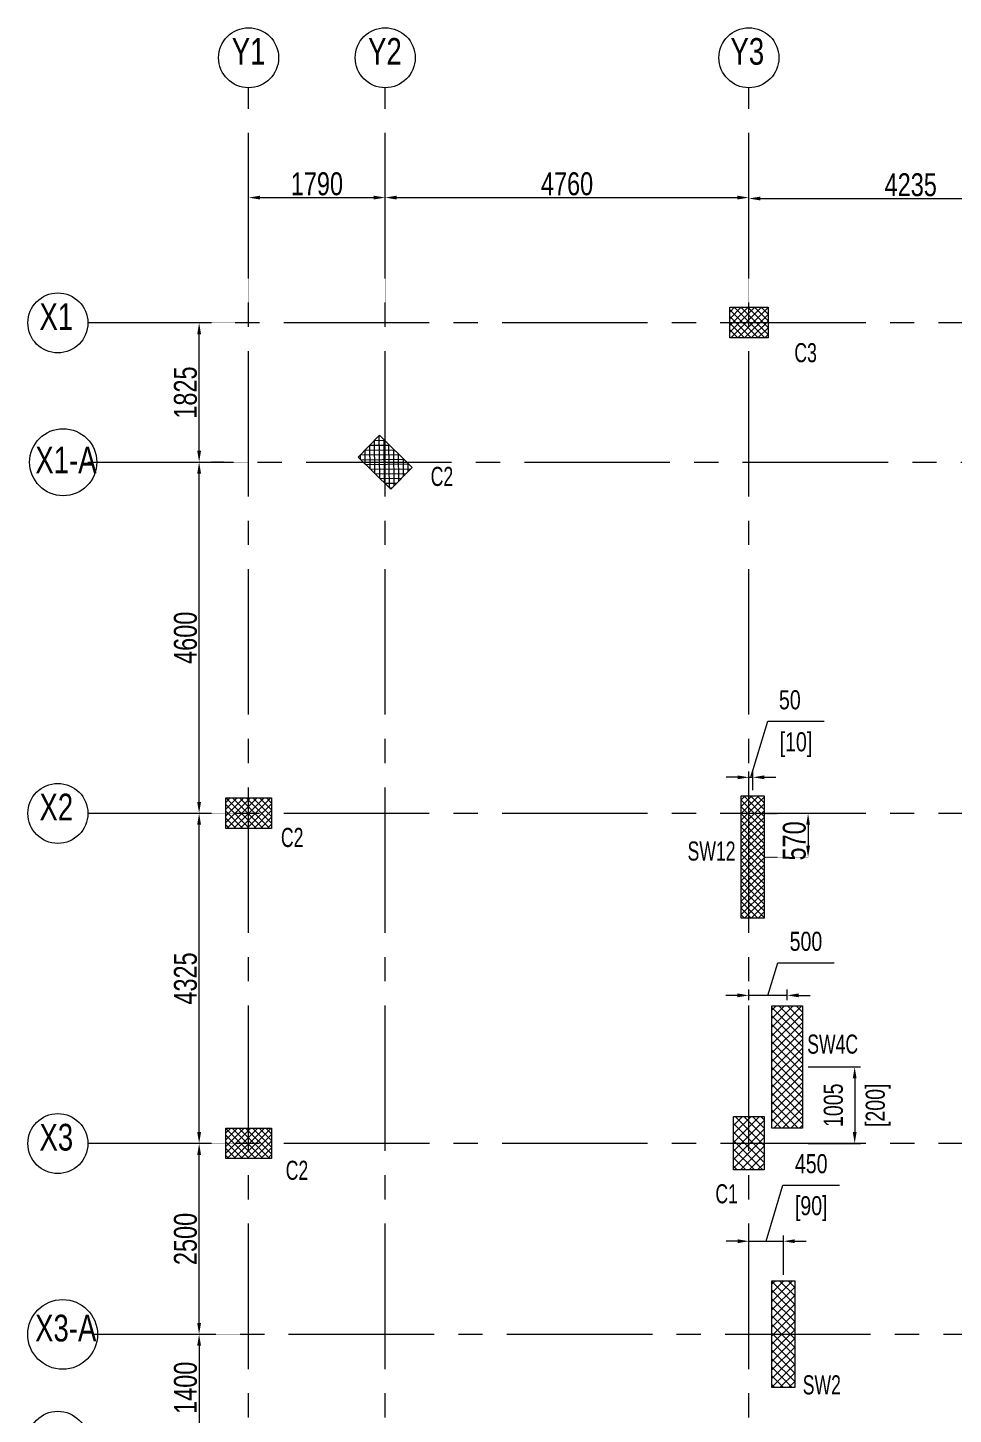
# Model space of a CAD drawing. Header units: millimetres. Extents: x 695 to 71867, y -1044 to 33059.
# Drawn here: x 736 to 12854, y 14051 to 32214 of the extents above; entities that cross this region are included whole.
import ezdxf

# ---------------------------------------------------------------- set-up
doc = ezdxf.new("R2010")
doc.units = ezdxf.units.MM
for name, pattern in [('CENTER2', [28.575, 19.05, -3.175, 3.175, -3.175]), ('DASHED', [0.75, 0.5, -0.25]), ('DOT2', [3.175, 0, -3.175])]:
    doc.linetypes.add(name, pattern=pattern)
doc.layers.get('Defpoints').update_dxf_attribs({"color": 2, "lineweight": 40})
for name, color, linetype, lineweight in [('4 CEN NUM CIRCLE', 1, 'Continuous', 9), ('6 CEN NUM TEXT', 7, 'Continuous', 15), ('CENTER LINE', 251, 'CENTER2', 9), ('DIM', 1, 'Continuous', 18), ('N_TEXT', 7, 'Continuous', 15), ('NEW_SH', 6, 'Continuous', 15)]:
    doc.layers.add(name, color=color, linetype=linetype, lineweight=lineweight)
doc.styles.add('AV', font='swisscl.ttf')
doc.styles.add('KARTIK MISC', font='swisscl.ttf', dxfattribs={"width": 0.9, "height": 300})
doc.styles.add('NK 125', font='swisscl.ttf', dxfattribs={"height": 300})
doc.dimstyles.new('DIMENSION', dxfattribs={"dimtxt": 250, "dimasz": 150, "dimexe": 75, "dimexo": 75, "dimgap": 150, "dimtad": 1, "dimdec": 0, "dimrnd": 5, "dimzin": 3, "dimdsep": 46, "dimtxsty": 'AV', "dimcen": 0, "dimclrd": 4, "dimclre": 4, "dimclrt": 4, "dimadec": 0, "dimazin": 0, "dimtfac": 1, "dimtdec": 0, "dimtofl": 0, "dimtmove": 1, "dimatfit": 0, "dimfxl": 1, "dimtolj": 1, "dimtzin": 0, "dimlwd": 5, "dimlwe": 5, "dimarcsym": 0})
doc.dimstyles.new('ravi', dxfattribs={"dimtxt": 300, "dimasz": 150, "dimexe": 0.18, "dimexo": 0.0625, "dimgap": 25, "dimtad": 1, "dimdec": 0, "dimrnd": 5, "dimzin": 0, "dimdsep": 46, "dimtxsty": 'NK 125', "dimblk": 'ARCHTICK', "dimcen": 0.09, "dimdle": 1, "dimclrd": 256, "dimclre": 4, "dimclrt": 256, "dimadec": 0, "dimazin": 0, "dimtfac": 1, "dimtdec": 0, "dimtix": 1, "dimtofl": 0, "dimtmove": 0, "dimatfit": 3, "dimldrblk": 'OPEN90', "dimfxl": 3000, "dimfxlon": 1, "dimtolj": 1, "dimtzin": 0, "dimlwd": 5, "dimlwe": 5, "dimarcsym": 0})
pattern_1 = [(45, (0, 0), (-44.1941738, 44.1941738), []), (135, (0, 0), (-44.1941738, -44.1941738), [])]

# ---------------------------------------------------------------- blocks, each defined once
blk = doc.blocks.new('SW2')
at = {"layer": 'NEW_SH', "lineweight": 5, "ltscale": 200}
h = blk.add_hatch(dxfattribs=at)
h.set_pattern_fill('ANSI37', color=256, scale=25)
h.paths.add_polyline_path([(578577, -8132), (578277, -8132), (578277, -9532), (578577, -9532)])
blk.add_lwpolyline([(578277, -8132), (578577, -8132), (578577, -9532), (578277, -9532)], close=True, dxfattribs=at)
blk = doc.blocks.new('C1')
at = {"layer": 'NEW_SH', "lineweight": 5, "ltscale": 20}
h = blk.add_hatch(dxfattribs=at)
h.set_pattern_fill('ANSI37', color=6, scale=25)
h.paths.add_polyline_path([(571152, -1807), (571152, -2207), (571852, -2207), (571852, -1807)])
at = {"layer": 'NEW_SH', "color": 6, "lineweight": 5, "ltscale": 20}
blk.add_lwpolyline([(571152, -1807), (571852, -1807), (571852, -2207), (571152, -2207)], close=True, dxfattribs=at)
blk = doc.blocks.new('SW4')
at = {"layer": 'NEW_SH', "lineweight": 5, "ltscale": 200}
h = blk.add_hatch(dxfattribs=at)
h.set_pattern_fill('ANSI37', color=256, scale=25)
h.paths.add_polyline_path([(581977, -14332), (582377, -14332), (582377, -12732), (581977, -12732)])
blk.add_lwpolyline([(581977, -12732), (582377, -12732), (582377, -14332), (581977, -14332)], close=True, dxfattribs=at)
blk = doc.blocks.new('C3A')
at = {"layer": 'NEW_SH', "lineweight": 5}
h = blk.add_hatch(dxfattribs=at)
h.set_pattern_fill('ANSI37', color=256, scale=500)
h.set_pattern_definition(pattern_1)
h.paths.add_polyline_path([(-612508, 1551312), (-612908, 1551312), (-612908, 1550712), (-612508, 1550712)])
blk.add_lwpolyline([(-612908, 1551312), (-612508, 1551312), (-612508, 1550712), (-612908, 1550712)], close=True, dxfattribs=at)
blk = doc.blocks.new('SW12')
at = {"layer": 'NEW_SH', "lineweight": 5}
h = blk.add_hatch(dxfattribs=at)
h.set_pattern_fill('ANSI37', color=256, scale=500)
h.set_pattern_definition(pattern_1)
h.paths.add_polyline_path([(-541731, 1545107), (-541431, 1545107), (-541431, 1546707), (-541731, 1546707)])
blk.add_lwpolyline([(-541731, 1546707), (-541431, 1546707), (-541431, 1545107), (-541731, 1545107)], close=True, dxfattribs=at)
blk = doc.blocks.new('C8')
at = {"layer": 'NEW_SH', "lineweight": 5}
h = blk.add_hatch(dxfattribs=at)
h.set_pattern_fill('ANSI37', color=256, scale=500)
h.set_pattern_definition(pattern_1)
h.paths.add_polyline_path([(-617609, 1561384), (-617609, 1561884), (-618009, 1561884), (-618009, 1561384)])
blk.add_lwpolyline([(-618009, 1561884), (-617609, 1561884), (-617609, 1561384), (-618009, 1561384)], close=True, dxfattribs=at)
blk = doc.blocks.new('*D171')
at = {"layer": 'Defpoints', "color": 0, "transparency": 16777216}
for p in [(10229, 22395), (10179, 22151), (10229, 22151)]:
    blk.add_point(p, dxfattribs=at)
at = {"layer": 'N_TEXT', "color": 4, "lineweight": 5, "transparency": 16777216}
for p, q in [((10204, 22395), (10424, 23131)), ((10424, 23131), (11163, 23131)), ((10029, 22395), (9879, 22395)), ((10179, 22226), (10179, 22470)), ((10179, 22395), (10229, 22395)), ((10229, 22226), (10229, 22470)), ((10379, 22395), (10529, 22395))]:
    blk.add_line(p, q, dxfattribs=at)
at = {"layer": 'N_TEXT', "color": 4, "transparency": 16777216}
for points in [[(10029, 22420), (10029, 22370), (10179, 22395)], [(10379, 22420), (10379, 22370), (10229, 22395)]]:
    blk.add_solid(points, dxfattribs=at)
at = {"layer": 'N_TEXT', "color": 4, "transparency": 16777216, "char_height": 250, "attachment_point": 5, "style": 'AV'}
for s, insert in [('\\A1;50', (10714, 23409)), ('\\A1;[10]', (10794, 22823))]:
    blk.add_mtext(s, dxfattribs=dict(at, insert=insert))
blk = doc.blocks.new('*D240')
at = {"layer": 'Defpoints', "color": 0, "transparency": 16777216}
for p in [(10629, 16318), (10179, 15896), (10629, 15801)]:
    blk.add_point(p, dxfattribs=at)
at = {"layer": 'N_TEXT', "color": 4, "lineweight": 5, "transparency": 16777216}
for p, q in [((10404, 16318), (10624, 17054)), ((10624, 17054), (11364, 17054)), ((10179, 15971), (10179, 16393)), ((10629, 15876), (10629, 16393)), ((10029, 16318), (9879, 16318)), ((10179, 16318), (10629, 16318)), ((10779, 16318), (10929, 16318))]:
    blk.add_line(p, q, dxfattribs=at)
at = {"layer": 'N_TEXT', "color": 4, "transparency": 16777216}
for points in [[(10029, 16343), (10029, 16293), (10179, 16318)], [(10779, 16343), (10779, 16293), (10629, 16318)]]:
    blk.add_solid(points, dxfattribs=at)
at = {"layer": 'N_TEXT', "color": 4, "transparency": 16777216, "char_height": 250, "attachment_point": 5, "style": 'AV'}
for s, insert in [('\\A1;450', (10994, 17332)), ('\\A1;[90]', (10994, 16746))]:
    blk.add_mtext(s, dxfattribs=dict(at, insert=insert))
blk = doc.blocks.new('*D140')
at = {"layer": 'Defpoints', "color": 0, "transparency": 16777216}
for p in [(10379, 21923), (10379, 21351), (10953, 21351)]:
    blk.add_point(p, dxfattribs=at)
at = {"layer": 'DIM', "color": 4, "linetype": 'DOT2', "lineweight": 5, "transparency": 16777216}
for p, q in [((10379, 21923), (10953, 21923)), ((10379, 21351), (10953, 21351))]:
    blk.add_line(p, q, dxfattribs=at)
at = {"layer": 'DIM', "lineweight": 5, "transparency": 16777216}
blk.add_line((10953, 21773), (10953, 21501), dxfattribs=at)
at = {"layer": 'DIM', "transparency": 16777216}
for points in [[(10928, 21773), (10978, 21773), (10953, 21923)], [(10928, 21501), (10978, 21501), (10953, 21351)]]:
    blk.add_solid(points, dxfattribs=at)
at = {"layer": 'DIM', "transparency": 16777216, "insert": (10774, 21562), "char_height": 300, "attachment_point": 5, "rotation": 90, "style": 'NK 125'}
blk.add_mtext('\\A1;570', dxfattribs=at)
blk = doc.blocks.new('_Open90')
at = {"color": 0, "linetype": 'ByBlock', "lineweight": -2}
for p, q in [((0, 0), (-1, 0)), ((-0.5, 0.5), (0, 0)), ((0, 0), (-0.5, -0.5))]:
    blk.add_line(p, q, dxfattribs=at)
blk = doc.blocks.new('*D218')
at = {"layer": 'Defpoints', "color": 0, "transparency": 16777216}
for p in [(10178, 19539), (10178, 19401), (10679, 19401)]:
    blk.add_point(p, dxfattribs=at)
at = {"layer": 'N_TEXT', "color": 4, "lineweight": 5, "transparency": 16777216}
for p, q in [((10428, 19539), (10557, 19967)), ((10557, 19967), (11294, 19967)), ((10028, 19539), (9878, 19539)), ((10178, 19476), (10178, 19614)), ((10679, 19539), (10178, 19539)), ((10679, 19476), (10679, 19614)), ((10829, 19539), (10979, 19539))]:
    blk.add_line(p, q, dxfattribs=at)
at = {"layer": 'N_TEXT', "color": 4, "transparency": 16777216}
for points in [[(10028, 19564), (10028, 19514), (10178, 19539)], [(10829, 19564), (10829, 19514), (10679, 19539)]]:
    blk.add_solid(points, dxfattribs=at)
at = {"layer": 'N_TEXT', "color": 4, "transparency": 16777216, "insert": (10925, 20245), "char_height": 250, "attachment_point": 5, "style": 'AV'}
blk.add_mtext('\\A1;500', dxfattribs=at)
blk = doc.blocks.new('*D148')
at = {"layer": 'Defpoints', "color": 0, "transparency": 16777216}
for p in [(5416, 29989), (3628, 28348), (5416, 28348)]:
    blk.add_point(p, dxfattribs=at)
at = {"layer": 'DIM', "color": 4, "linetype": 'DOT2', "lineweight": 5, "transparency": 16777216}
for p, q in [((3628, 28348), (3628, 29990)), ((5416, 28348), (5416, 29990))]:
    blk.add_line(p, q, dxfattribs=at)
at = {"layer": 'DIM', "lineweight": 5, "transparency": 16777216}
blk.add_line((3778, 29989), (5266, 29989), dxfattribs=at)
at = {"layer": 'DIM', "transparency": 16777216}
for points in [[(3778, 30014), (3778, 29964), (3628, 29989)], [(5266, 30014), (5266, 29964), (5416, 29989)]]:
    blk.add_solid(points, dxfattribs=at)
at = {"layer": 'DIM', "transparency": 16777216, "insert": (4522, 30168), "char_height": 300, "attachment_point": 5, "style": 'NK 125'}
blk.add_mtext('\\A1;1790', dxfattribs=at)
blk = doc.blocks.new('*D163')
at = {"layer": 'Defpoints', "color": 0, "transparency": 16777216}
for p in [(2980, 17598), (3628, 17598), (3628, 15098)]:
    blk.add_point(p, dxfattribs=at)
at = {"layer": 'DIM', "color": 4, "linetype": 'DOT2', "lineweight": 5, "transparency": 16777216}
for p, q in [((3628, 17598), (2980, 17598)), ((3628, 15098), (2980, 15098))]:
    blk.add_line(p, q, dxfattribs=at)
at = {"layer": 'DIM', "lineweight": 5, "transparency": 16777216}
blk.add_line((2980, 15248), (2980, 17448), dxfattribs=at)
at = {"layer": 'DIM', "transparency": 16777216}
for points in [[(2955, 17448), (3005, 17448), (2980, 17598)], [(2955, 15248), (3005, 15248), (2980, 15098)]]:
    blk.add_solid(points, dxfattribs=at)
at = {"layer": 'DIM', "transparency": 16777216, "insert": (2802, 16348), "char_height": 300, "attachment_point": 5, "rotation": 90, "style": 'NK 125'}
blk.add_mtext('\\A1;2500', dxfattribs=at)
blk = doc.blocks.new('*D164')
at = {"layer": 'Defpoints', "color": 0, "transparency": 16777216}
for p in [(2980, 21923), (3628, 21923), (3628, 17598)]:
    blk.add_point(p, dxfattribs=at)
at = {"layer": 'DIM', "color": 4, "linetype": 'DOT2', "lineweight": 5, "transparency": 16777216}
for p, q in [((3628, 21923), (2980, 21923)), ((3628, 17598), (2980, 17598))]:
    blk.add_line(p, q, dxfattribs=at)
at = {"layer": 'DIM', "lineweight": 5, "transparency": 16777216}
blk.add_line((2980, 17748), (2980, 21773), dxfattribs=at)
at = {"layer": 'DIM', "transparency": 16777216}
for points in [[(2955, 21773), (3005, 21773), (2980, 21923)], [(2955, 17748), (3005, 17748), (2980, 17598)]]:
    blk.add_solid(points, dxfattribs=at)
at = {"layer": 'DIM', "transparency": 16777216, "insert": (2802, 19760), "char_height": 300, "attachment_point": 5, "rotation": 90, "style": 'NK 125'}
blk.add_mtext('\\A1;4325', dxfattribs=at)
blk = doc.blocks.new('*D165')
at = {"layer": 'Defpoints', "color": 0, "transparency": 16777216}
for p in [(3628, 15098), (2980, 13698), (3628, 13698)]:
    blk.add_point(p, dxfattribs=at)
at = {"layer": 'DIM', "color": 4, "linetype": 'DOT2', "lineweight": 5, "transparency": 16777216}
for p, q in [((3628, 15098), (2980, 15098)), ((3628, 13698), (2980, 13698))]:
    blk.add_line(p, q, dxfattribs=at)
at = {"layer": 'DIM', "lineweight": 5, "transparency": 16777216}
blk.add_line((2980, 14948), (2980, 13848), dxfattribs=at)
at = {"layer": 'DIM', "transparency": 16777216}
for points in [[(2955, 14948), (3005, 14948), (2980, 15098)], [(2955, 13848), (3005, 13848), (2980, 13698)]]:
    blk.add_solid(points, dxfattribs=at)
at = {"layer": 'DIM', "transparency": 16777216, "insert": (2802, 14398), "char_height": 300, "attachment_point": 5, "rotation": 90, "style": 'NK 125'}
blk.add_mtext('\\A1;1400', dxfattribs=at)
blk = doc.blocks.new('*D185')
at = {"layer": 'Defpoints', "color": 0, "transparency": 16777216}
for p in [(10178, 29989), (5416, 28348), (10178, 28348)]:
    blk.add_point(p, dxfattribs=at)
at = {"layer": 'DIM', "color": 4, "linetype": 'DOT2', "lineweight": 5, "transparency": 16777216}
for p, q in [((5416, 28348), (5416, 29990)), ((10178, 28348), (10178, 29990))]:
    blk.add_line(p, q, dxfattribs=at)
at = {"layer": 'DIM', "lineweight": 5, "transparency": 16777216}
blk.add_line((5566, 29989), (10028, 29989), dxfattribs=at)
at = {"layer": 'DIM', "transparency": 16777216}
for points in [[(5566, 30014), (5566, 29964), (5416, 29989)], [(10028, 30014), (10028, 29964), (10178, 29989)]]:
    blk.add_solid(points, dxfattribs=at)
at = {"layer": 'DIM', "transparency": 16777216, "insert": (7797, 30168), "char_height": 300, "attachment_point": 5, "style": 'NK 125'}
blk.add_mtext('\\A1;4760', dxfattribs=at)
blk = doc.blocks.new('*D186')
at = {"layer": 'Defpoints', "color": 0, "transparency": 16777216}
for p in [(14415, 29977), (10178, 28348), (14415, 28348)]:
    blk.add_point(p, dxfattribs=at)
at = {"layer": 'DIM', "color": 4, "linetype": 'DOT2', "lineweight": 5, "transparency": 16777216}
for p, q in [((10178, 28348), (10178, 29977)), ((14415, 28348), (14415, 29977))]:
    blk.add_line(p, q, dxfattribs=at)
at = {"layer": 'DIM', "lineweight": 5, "transparency": 16777216}
blk.add_line((10328, 29977), (14265, 29977), dxfattribs=at)
at = {"layer": 'DIM', "transparency": 16777216}
for points in [[(10328, 30002), (10328, 29952), (10178, 29977)], [(14265, 30002), (14265, 29952), (14415, 29977)]]:
    blk.add_solid(points, dxfattribs=at)
at = {"layer": 'DIM', "transparency": 16777216, "insert": (12297, 30156), "char_height": 300, "attachment_point": 5, "style": 'NK 125'}
blk.add_mtext('\\A1;4235', dxfattribs=at)
blk = doc.blocks.new('*D187')
at = {"layer": 'Defpoints', "color": 0, "transparency": 16777216}
for p in [(2980, 26523), (3629, 26523), (3628, 21923)]:
    blk.add_point(p, dxfattribs=at)
at = {"layer": 'DIM', "color": 4, "linetype": 'DOT2', "lineweight": 5, "transparency": 16777216}
for p, q in [((3629, 26523), (2980, 26523)), ((3628, 21923), (2980, 21923))]:
    blk.add_line(p, q, dxfattribs=at)
at = {"layer": 'DIM', "lineweight": 5, "transparency": 16777216}
blk.add_line((2980, 22073), (2980, 26373), dxfattribs=at)
at = {"layer": 'DIM', "transparency": 16777216}
for points in [[(2955, 26373), (3005, 26373), (2980, 26523)], [(2955, 22073), (3005, 22073), (2980, 21923)]]:
    blk.add_solid(points, dxfattribs=at)
at = {"layer": 'DIM', "transparency": 16777216, "insert": (2802, 24223), "char_height": 300, "attachment_point": 5, "rotation": 90, "style": 'NK 125'}
blk.add_mtext('\\A1;4600', dxfattribs=at)
blk = doc.blocks.new('*D188')
at = {"layer": 'Defpoints', "color": 0, "transparency": 16777216}
for p in [(2980, 28348), (3628, 28348), (3629, 26523)]:
    blk.add_point(p, dxfattribs=at)
at = {"layer": 'DIM', "color": 4, "linetype": 'DOT2', "lineweight": 5, "transparency": 16777216}
for p, q in [((3628, 28348), (2980, 28348)), ((3629, 26523), (2980, 26523))]:
    blk.add_line(p, q, dxfattribs=at)
at = {"layer": 'DIM', "lineweight": 5, "transparency": 16777216}
blk.add_line((2980, 26673), (2980, 28198), dxfattribs=at)
at = {"layer": 'DIM', "transparency": 16777216}
for points in [[(2955, 28198), (3005, 28198), (2980, 28348)], [(2955, 26673), (3005, 26673), (2980, 26523)]]:
    blk.add_solid(points, dxfattribs=at)
at = {"layer": 'DIM', "transparency": 16777216, "insert": (2802, 27435), "char_height": 300, "attachment_point": 5, "rotation": 90, "style": 'NK 125'}
blk.add_mtext('\\A1;1825', dxfattribs=at)
blk = doc.blocks.new('*D245')
at = {"layer": 'Defpoints', "color": 0, "transparency": 16777216}
for p in [(10879, 18601), (10879, 17598), (11563, 17598)]:
    blk.add_point(p, dxfattribs=at)
at = {"layer": 'N_TEXT', "color": 4, "lineweight": 5, "transparency": 16777216}
for p, q in [((10954, 18601), (11638, 18601)), ((11563, 18451), (11563, 17748)), ((10954, 17598), (11638, 17598))]:
    blk.add_line(p, q, dxfattribs=at)
at = {"layer": 'N_TEXT', "color": 4, "transparency": 16777216}
for points in [[(11538, 18451), (11588, 18451), (11563, 18601)], [(11538, 17748), (11588, 17748), (11563, 17598)]]:
    blk.add_solid(points, dxfattribs=at)
at = {"layer": 'N_TEXT', "color": 4, "transparency": 16777216, "char_height": 250, "attachment_point": 5, "rotation": 90, "style": 'AV'}
for s, insert in [('\\A1;1005', (11285, 18099)), ('\\A1;[200]', (11870, 18099))]:
    blk.add_mtext(s, dxfattribs=dict(at, insert=insert))

msp = doc.modelspace()

# ---------------------------------------------------------------- linework, layer by layer
at = {"layer": '4 CEN NUM CIRCLE', "transparency": 16777216}
for centre, radius in [((3628, 31821.4, 0), 392.8), ((5416.4, 31821.4, 0), 392.8), ((10178, 31821.4, 0), 392.8), ((1130.6, 28347.6), 392.8), ((1200.4, 26522.7), 439.4), ((1130.6, 21922.6), 392.8), ((1130.6, 17597.6), 392.8), ((1193.1, 15097.6), 456.8), ((1130.6, 13697.6), 392.8)]:
    msp.add_circle(centre, radius, dxfattribs=at)
at = {"layer": 'CENTER LINE', "linetype": 'CENTER2', "lineweight": 0, "ltscale": 100, "transparency": 16777216}
for p, q in [((3628, 355.9), (3628, 31428.7)), ((5416.4, 355.9), (5416.4, 31428.7)), ((10178, 355.9), (10178, 31428.7)), ((71716.5, 28347.6), (1523.3, 28347.6)), ((1523.3, 26522.7), (71716.5, 26522.7)), ((71716.5, 21922.6), (1523.3, 21922.6)), ((71716.8, 17597.6), (1523.3, 17597.6)), ((71779.3, 15097.6), (1585.8, 15097.6))]:
    msp.add_line(p, q, dxfattribs=at)

# ---------------------------------------------------------------- block references
at = {"layer": 'NEW_SH', "transparency": 16777216}
for name, p, rotation in [('C8', (-1551455.4, -589457.3), 270), ('C3A', (-1531568.5, 673613.9), 225.6123638923547), ('C3A', (-1547383.2, -590781.9), 270.0000000133847), ('C3A', (-1547383.2, -595106.9), 270.0000000133847)]:
    msp.add_blockref(name, p, dxfattribs=dict(at, rotation=rotation))
msp.add_blockref('SW12', (551809.3, -1524555.9), dxfattribs=at)
at = {"layer": 'NEW_SH', "linetype": 'DASHED', "lineweight": 5, "transparency": 16777216}
for name, p in [('SW4', (-571498.6, 32133)), ('SW2', (-567798.6, 23933))]:
    msp.add_blockref(name, p, dxfattribs=at)
at = {"layer": 'NEW_SH', "linetype": 'DASHED', "lineweight": 5, "transparency": 16777216, "rotation": 270}
msp.add_blockref('C1', (12185.4, 589103.7), dxfattribs=at)

# ---------------------------------------------------------------- texts
at = {"layer": '6 CEN NUM TEXT', "transparency": 16777216, "char_height": 350, "attachment_point": 1, "style": 'KARTIK MISC'}
for s, insert in [('{\\fSwis721 Cn BT|b0|i0|c0|p34;Y1}', (3407.3, 32079.5, 0)), ('{\\fSwis721 Cn BT|b0|i0|c0|p34;Y2}', (5192.1, 32079.5, 0)), ('{\\fSwis721 Cn BT|b0|i0|c0|p34;Y3}', (9936.9, 32079.5, 0)), ('{\\fSwis721 Cn BT|b0|i0|c0|p34;X1}', (889.4, 28605.6)), ('{\\fSwis721 Cn BT|b0|i0|c0|p34;X1-A}', (835.4, 26726.8)), ('{\\fSwis721 Cn BT|b0|i0|c0|p34;X2}', (889.4, 22180.6)), ('{\\fSwis721 Cn BT|b0|i0|c0|p34;X3}', (889.4, 17855.6)), ('{\\fSwis721 Cn BT|b0|i0|c0|p34;X3-A}', (832.4, 15355.6))]:
    msp.add_mtext_dynamic_manual_height_columns(s, width=90.211, gutter_width=12.5, heights=[0], dxfattribs=dict(at, insert=insert))
at = {"layer": 'NEW_SH', "color": 4, "lineweight": 5, "transparency": 16777216, "char_height": 250, "width": 688.945, "attachment_point": 1, "style": 'KARTIK MISC'}
for s, insert in [('C3', (10773.5, 28082.6)), ('C2', (6011.9, 26461.8)), ('C2', (4051.1, 21732.5)), ('SW12', (9375.1, 21554.3, 0)), ('SW4C', (10941.9, 19025.2)), ('C2', (4113.8, 17372.3)), ('C1', (9739.4, 17064.9)), ('SW2', (10882.8, 14561.9))]:
    msp.add_mtext(s, dxfattribs=dict(at, insert=insert))

# ---------------------------------------------------------------- dimensions: what is measured, and where the dimension line sits
at = {"layer": 'DIM', "color": 1, "transparency": 16777216}
for base, p1, p2, picture, middle in [((5416.4, 29989.3), (3628, 28347.6), (5416.4, 28347.6), '*D148', (4522.2, 30168)), ((10178, 29989.3), (5416.4, 28347.6), (10178, 28347.6), '*D185', (7797.2, 30168)), ((14415.469657, 29976.846569), (10177.969663, 28347.579657), (14415.469657, 28347.579657), '*D186', (12296.71966, 30155.680121))]:
    dim = msp.add_linear_dim(base=base, p1=p1, p2=p2, dimstyle='ravi', override={"dimsah": 1}, dxfattribs=at)
    dim.commit()
    dim.dimension.update_dxf_attribs({"geometry": picture, "text_midpoint": middle})
for base, p1, p2, picture, middle in [((2980.5, 28347.6), (3628.7, 26522.7), (3628, 28347.6), '*D188', (2801.9, 27435.1)), ((2980.5, 26522.7), (3628, 21922.6), (3628.7, 26522.7), '*D187', (2801.9, 24222.6)), ((2980.5, 21922.6), (3628, 17597.6), (3628, 21922.6), '*D164', (2801.7, 19760.1)), ((2980.5, 17597.6), (3628, 15097.6), (3628, 17597.6), '*D163', (2801.9, 16347.6)), ((2980.5, 13697.6), (3628, 15097.6), (3628, 13697.6), '*D165', (2801.9, 14397.6))]:
    dim = msp.add_linear_dim(base=base, p1=p1, p2=p2, angle=90, dimstyle='ravi', override={"dimsah": 1}, dxfattribs=at)
    dim.commit()
    dim.dimension.update_dxf_attribs({"geometry": picture, "text_midpoint": middle})
dim = msp.add_linear_dim(base=(10953, 21351.4), p1=(10378.7, 21922.6), p2=(10378.7, 21351.4), angle=90, dimstyle='ravi', override={"dimsah": 1}, dxfattribs=at)
dim.commit()
dim.dimension.update_dxf_attribs({"geometry": '*D140', "text_midpoint": (10953, 21562), "dimtype": 160})
at = {"layer": 'N_TEXT', "transparency": 16777216}
for base, p1, p2, picture, middle in [((10228.7, 22395.2), (10178.7, 22151.4), (10228.7, 22151.4), '*D171', (10574.3, 23130.6)), ((10628.7, 16318.2), (10178.7, 15896.1), (10628.7, 15801.4), '*D240', (10774.3, 17053.6))]:
    dim = msp.add_linear_dim(base=base, p1=p1, p2=p2, dimstyle='DIMENSION', override={"dimpost": '\\X'}, dxfattribs=at)
    dim.commit()
    dim.dimension.update_dxf_attribs({"geometry": picture, "text_midpoint": middle})
dim = msp.add_linear_dim(base=(10178, 19539), p1=(10678.7, 19401.4), p2=(10178, 19401.4), text='500', dimstyle='DIMENSION', override={"dimpost": '\\X'}, dxfattribs=at)
dim.commit()
dim.dimension.update_dxf_attribs({"geometry": '*D218', "text_midpoint": (10706.7, 20245)})
dim = msp.add_linear_dim(base=(11563.1, 17597.6), p1=(10878.7, 18601.4), p2=(10878.7, 17597.6), angle=90, dimstyle='DIMENSION', override={"dimpost": '\\X'}, dxfattribs=at)
dim.commit()
dim.dimension.update_dxf_attribs({"geometry": '*D245', "text_midpoint": (11563.1, 18099.5)})

doc.saveas('drawing.dxf')
